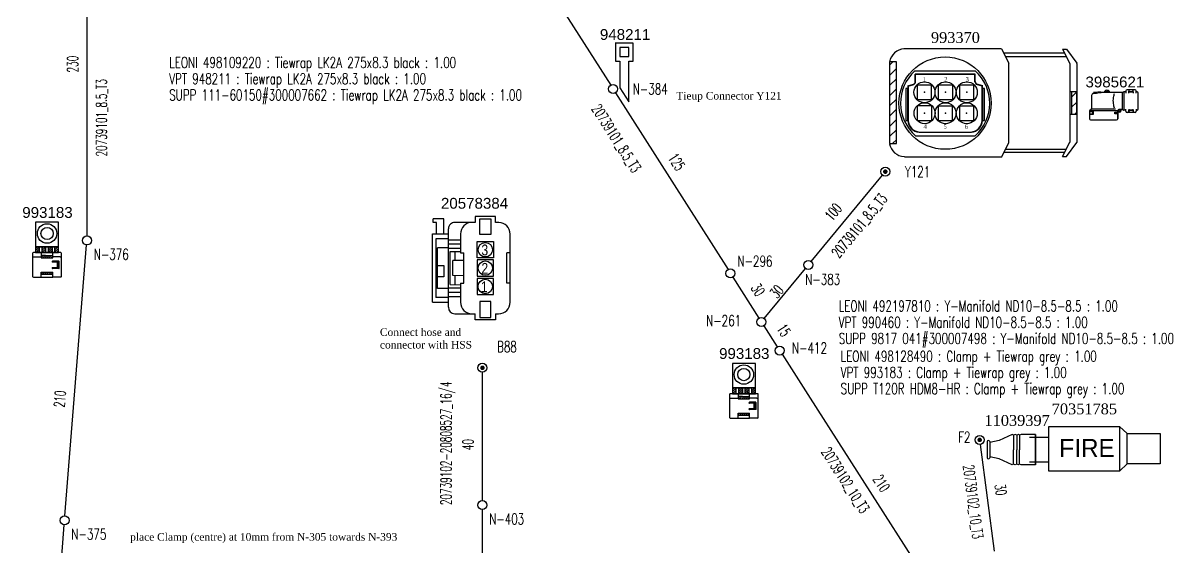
# Model space of a CAD drawing. Header units: millimetres. Extents: x -78 to 6757, y -2226 to 2184.
# Drawn here: x 643 to 1282, y 1174 to 1465 of the extents above; entities that cross this region are included whole.
import ezdxf
from ezdxf.enums import TextEntityAlignment as Align

# ---------------------------------------------------------------- set-up
doc = ezdxf.new("R2010")
doc.units = ezdxf.units.MM
for name, color, linetype in [('LAYER_0', 7, 'Continuous'), ('SYMBOLS', 7, 'Continuous'), ('TEXT', 7, 'Continuous')]:
    doc.layers.add(name, color=color, linetype=linetype)
doc.styles.add('HS-BUNDLE-DIMENSION', font='ROMANS.SHX', dxfattribs={"width": 0.6, "height": 6})
doc.styles.add('HS-NODE', font='ROMANS.SHX', dxfattribs={"width": 0.7, "height": 6})
doc.styles.add('HS-PART-NO', font='ROMANS.SHX', dxfattribs={"width": 0.7, "height": 6})
doc.styles.add('MONOTXT', font='txt')
doc.styles.get("Standard").update_dxf_attribs({"font": 'TIMES.TTF'})
doc.styles.add('TEXT', font='ARIAL.TTF', dxfattribs={"width": 0.8, "height": 4})
doc.linetypes.add('20739101', pattern='A,0.0001,-0.2,[132,ltypeshp.shx,S=0.2,R=0,X=-0.2,Y=0],-0.2', length=0.4001)
doc.linetypes.add('20739102', pattern='A,0.0001,-0.2,[132,ltypeshp.shx,S=0.2,R=0,X=-0.2,Y=0],-0.2', length=0.4001)
doc.linetypes.add('20808527', pattern='A,0.4,-0.2,["X",Standard,S=0.3,R=0,X=-0.1,Y=-0.15],-0.2', length=0.8)
doc.linetypes.add('ZIPPED_TUBE', pattern='A,0.0001,-0.25,["~",Standard,S=1,R=0,X=-0.3,Y=-0.6],-0.25', length=0.5001)

# ---------------------------------------------------------------- blocks, each defined once
blk = doc.blocks.new('A$C118255D5')
for p, q in [((0.15, 27), (0.15, 27.98)), ((3.15, 27.98), (0.15, 27.98)), ((1.15, 27), (0.15, 27)), ((1.15, 23.78), (1.15, 27)), ((3.15, 23.78), (3.15, 27.98)), ((11.82, 26.99), (6.22, 26.99)), ((11.82, 28.64), (11.82, 26.99)), ((17.52, 28.63), (11.82, 28.64)), ((13.13, 23.6), (13.13, 28)), ((13.13, 28), (16.21, 28)), ((16.21, 28), (16.21, 23.6)), ((17.52, 26.98), (17.52, 28.63)), ((18.37, 26.98), (17.52, 26.98)), ((0, 4.88), (0.02, 23.78)), ((0.02, 23.78), (4.42, 23.78)), ((0.92, 22.45), (0.9, 6.21)), ((4.42, 22.45), (0.92, 22.45)), ((4.4, 3.46), (4.42, 25.19)), ((7.77, 23.79), (7.76, 18.52)), ((16.21, 23.6), (13.13, 23.6)), ((21.55, 4.85), (21.57, 23.78)), ((1.35, 8.68), (1.36, 19.98)), ((4.41, 19.98), (1.36, 19.98)), ((4.41, 19.83), (7.76, 19.82)), ((4.42, 22.19), (7.77, 22.19)), ((7.77, 20.99), (4.42, 20.99)), ((12.41, 17.17), (12.42, 21.67)), ((12.42, 21.67), (16.92, 21.67)), ((16.92, 21.67), (16.91, 17.17)), ((4.9, 9.73), (4.91, 18.93)), ((4.91, 18.93), (7.76, 18.92)), ((5.61, 12.23), (5.61, 16.43)), ((8.66, 16.42), (5.61, 16.43)), ((6.31, 16.43), (6.31, 18.93)), ((7.76, 18.52), (8.66, 18.52)), ((8.66, 10.12), (8.66, 18.52)), ((16.91, 17.17), (12.41, 17.17)), ((12.41, 16.57), (12.41, 12.07)), ((16.91, 16.57), (12.41, 16.57)), ((16.91, 12.07), (16.91, 16.57)), ((21.56, 18.51), (20.66, 18.51)), ((20.66, 10.11), (20.66, 18.51)), ((1.36, 15.06), (3.17, 15.06)), ((3.17, 15.06), (3.17, 11.87)), ((3.17, 11.87), (1.36, 11.87)), ((4.9, 9.73), (7.75, 9.72)), ((8.66, 12.22), (5.61, 12.23)), ((6.3, 9.73), (6.31, 12.23)), ((7.76, 10.12), (7.75, 4.86)), ((7.76, 10.12), (8.66, 10.12)), ((12.41, 11.47), (12.4, 6.97)), ((12.41, 12.07), (16.91, 12.07)), ((16.91, 11.47), (12.41, 11.47)), ((16.9, 6.97), (16.91, 11.47)), ((21.56, 10.11), (20.66, 10.11)), ((4.4, 8.68), (1.35, 8.68)), ((4.4, 8.83), (7.75, 8.82)), ((4.4, 7.66), (7.75, 7.66)), ((4.4, 6.46), (7.75, 6.46)), ((12.4, 6.97), (16.9, 6.97)), ((0, 4.88), (4.4, 4.88)), ((4.4, 6.21), (0.9, 6.21)), ((16.19, 5.03), (13.11, 5.03)), ((13.11, 5.03), (13.11, 0.63)), ((16.19, 0.63), (16.19, 5.03)), ((6.2, 1.66), (11.8, 1.66)), ((11.8, 0.01), (11.8, 1.66)), ((17.5, 0), (11.8, 0.01)), ((13.11, 0.63), (16.19, 0.63)), ((17.5, 1.65), (18.35, 1.65)), ((17.5, 1.65), (17.5, 0))]:
    blk.add_line(p, q)
for centre in [(14.66, 19.42), (14.66, 14.32), (14.65, 9.22)]:
    blk.add_circle(centre, 2)
for centre, radius, start, end in [((6.22, 25.19), 1.8, 89.9447, 179.9447), ((10.97, 23.79), 3.2, 89.9447, 179.9447), ((18.37, 23.78), 3.2, 359.9447, 89.9447), ((6.2, 3.46), 1.8, 179.9447, 269.9447), ((10.95, 4.86), 3.2, 179.9447, 269.9447), ((18.35, 4.85), 3.2, 269.9447, 359.9447)]:
    blk.add_arc(centre, radius, start, end)
at = {"layer": 'TEXT', "style": 'TEXT', "width": 0.8}
for s, p in [('3', (14.51, 19.36)), ('2', (14.51, 14.27)), ('1', (14.35, 9.11))]:
    blk.add_text(s, height=3, dxfattribs=at).set_placement(p, align=Align.MIDDLE)
blk = doc.blocks.new('A$C56E33E6D')
at = {"layer": 'LAYER_0', "color": 7, "linetype": 'Continuous', "xscale": 2, "yscale": 2, "zscale": 2}
blk.add_blockref('A$C118255D5', (0, 0), dxfattribs=at)
at = {"layer": 'LAYER_0', "color": 7, "linetype": 'Continuous', "insert": (4.68, 67.58), "char_height": 6, "width": 590.658, "attachment_point": 1}
blk.add_mtext('{\\fArial|b0|i0|c0|p32;20578384}', dxfattribs=at)
blk = doc.blocks.new('418041150')
at = {"layer": 'LAYER_0', "color": 7, "linetype": 'Continuous'}
blk.add_blockref('A$C56E33E6D', (187.82, 21.65), dxfattribs=at)
blk = doc.blocks.new('419030460')
at = {"layer": 'LAYER_0', "color": 7, "linetype": 'Continuous'}
for p, q in [((171.07, 71.23), (166.75, 75.11)), ((127.56, 69.14), (116.79, 69.14)), ((127.54, 55.38), (116.77, 55.38)), ((171.07, 54.57), (166.75, 50.39))]:
    blk.add_line(p, q, dxfattribs=at)
for points in [[(127.56, 75.11), (166.75, 75.11), (166.75, 50.39), (127.56, 50.39)], [(171.07, 71.23), (189.35, 71.23), (189.35, 54.57), (171.07, 54.57)]]:
    blk.add_lwpolyline(points, close=True, dxfattribs=at)
at = {"layer": 'LAYER_0', "color": 7, "linetype": 'Continuous', "insert": (129.19, 87.95), "char_height": 6, "width": 590.658, "attachment_point": 1}
blk.add_mtext('{\\fTimes New Roman|b0|i0|c0|p18;70351785}', dxfattribs=at)
at = {"layer": 'LAYER_0', "color": 7, "linetype": 'Continuous', "insert": (133.28, 68.31), "char_height": 10, "width": 33.7576, "attachment_point": 1, "style": 'MONOTXT'}
blk.add_mtext('{\\fArial|b0|i0|c0|p34;F}IRE', dxfattribs=at)
blk = doc.blocks.new('498128490')
at = {"layer": 'LAYER_0', "color": 7}
for points in [[(14.28, 16.68), (14.28, 30.28), (1.48, 30.28), (1.48, 16.68)], [(-0.12, 13.08), (-0.12, 12.68)], [(0.68, 13.48), (0.28, 13.48)], [(1.48, 13.48), (0.68, 13.48)], [(14.28, 16.68), (1.48, 16.68)], [(1.48, 16.68), (1.48, 13.48)], [(1.48, 16.68), (3.48, 16.68)], [(1.48, 13.48), (5.08, 13.48)], [(3.48, 13.48), (1.48, 13.48)], [(1.62, 15.77), (2.39, 16.54)], [(3.34, 16.35), (1.62, 14.63)], [(1.74, 13.62), (3.34, 15.22)], [(3.34, 14.09), (2.87, 13.62)], [(3.48, 16.68), (3.48, 13.48)], [(3.48, 16.68), (5.08, 16.68)], [(5.08, 16.68), (3.48, 16.68)], [(8.68, 13.48), (3.48, 13.48)], [(3.48, 13.48), (5.08, 13.48)], [(4.68, 13.48), (4.68, 11.88)], [(5.08, 16.68), (7.08, 16.68)], [(5.08, 13.48), (5.08, 16.68)], [(5.08, 13.48), (7.08, 13.48)], [(6.92, 16.54), (5.22, 14.84)], [(5.22, 15.97), (5.79, 16.54)], [(5.22, 13.71), (6.94, 15.42)], [(6.94, 14.3), (6.27, 13.62)], [(7.08, 16.68), (7.08, 13.48)], [(8.68, 16.68), (7.08, 16.68)], [(7.08, 16.68), (8.68, 16.68)], [(7.08, 13.48), (14.28, 13.48)], [(7.08, 13.48), (8.68, 13.48)], [(8.68, 13.48), (8.68, 16.68)], [(8.68, 16.68), (10.68, 16.68)], [(10.68, 13.48), (8.68, 13.48)], [(9.19, 16.54), (8.82, 16.18)], [(8.82, 15.05), (10.31, 16.54)], [(10.54, 15.63), (8.82, 13.92)], [(9.66, 13.62), (10.54, 14.5)], [(10.68, 16.68), (10.68, 13.48)], [(10.68, 16.68), (12.28, 16.68)], [(12.28, 16.68), (10.68, 16.68)], [(10.68, 13.48), (12.28, 13.48)], [(12.28, 13.48), (10.68, 13.48)], [(11.08, 11.88), (11.08, 13.48)], [(12.28, 13.48), (12.28, 16.68)], [(12.28, 16.68), (14.28, 16.68)], [(14.28, 13.48), (12.28, 13.48)], [(12.58, 16.54), (12.42, 16.38)], [(12.42, 15.26), (13.71, 16.54)], [(14.14, 15.84), (12.42, 14.12)], [(13.05, 13.62), (14.14, 14.71)], [(14.14, 13.58), (14.19, 13.62)], [(14.28, 13.48), (14.28, 16.68)], [(15.08, 13.48), (14.28, 13.48)], [(15.48, 13.48), (15.08, 13.48)], [(15.88, 12.68), (15.88, 13.08)], [(-0.12, 12.68), (-0.12, 11.88)], [(-0.12, 11.88), (-0.12, 11.48)], [(-0.12, 11.48), (-0.12, 0.68)], [(0.28, 11.08), (0.68, 11.08)], [(0.68, 11.08), (4.68, 11.08)], [(7.08, 11.88), (4.68, 11.88)], [(4.68, 11.88), (4.68, 10.68)], [(4.68, 10.68), (11.08, 10.68)], [(4.82, 11.05), (5.51, 11.74)], [(6.64, 11.74), (5.73, 10.82)], [(6.86, 10.82), (7.78, 11.74)], [(7.08, 11.88), (11.08, 11.88)], [(8.91, 11.74), (7.99, 10.82)], [(9.12, 10.82), (10.03, 11.74)], [(10.94, 11.51), (10.25, 10.82)], [(14.44, 8.69), (10.92, 8.69)], [(13.64, 8.21), (10.92, 8.21)], [(11.08, 10.68), (11.08, 11.88)], [(15.08, 11.08), (11.08, 11.08)], [(11.37, 8.55), (11.18, 8.35)], [(12.31, 8.35), (12.51, 8.55)], [(13.96, 8.21), (13.4, 8.21)], [(13.4, 7.97), (13.4, 5.41)], [(13.63, 8.55), (13.43, 8.35)], [(14.2, 5.41), (14.2, 7.97)], [(14.34, 8.12), (14.54, 8.32)], [(14.54, 7.19), (14.34, 6.99)], [(14.68, 4.93), (14.68, 8.45)], [(15.08, 11.08), (15.48, 11.08)], [(15.88, 11.88), (15.88, 12.68)], [(15.88, 11.48), (15.88, 11.88)], [(15.88, 0.68), (15.88, 11.48)], [(-0.12, 0.68), (-0.12, 0.28)], [(4.68, 2.68), (11.08, 2.68)], [(4.68, 1.48), (4.68, 2.68)], [(4.68, 1.48), (11.08, 1.48)], [(4.68, -0.12), (4.68, 1.48)], [(4.68, -0.12), (4.68, 1.48)], [(4.82, 2), (5.36, 2.54)], [(6.49, 2.54), (5.58, 1.62)], [(6.71, 1.62), (7.63, 2.54)], [(8.75, 2.54), (7.84, 1.62)], [(8.97, 1.62), (9.89, 2.54)], [(10.94, 2.46), (10.1, 1.62)], [(10.92, 5.17), (13.96, 5.17)], [(14.44, 4.69), (10.92, 4.69)], [(11.05, 4.84), (11.25, 5.03)], [(11.08, 1.48), (11.08, 2.68)], [(11.08, -0.12), (11.08, 1.48)], [(12.38, 5.03), (12.18, 4.83)], [(13.31, 4.83), (13.51, 5.03)], [(13.64, 5.17), (13.4, 5.17)], [(14.34, 5.86), (14.54, 6.06)], [(14.54, 4.93), (14.44, 4.83)], [(15.88, 0.28), (15.88, 0.68)], [(0.28, -0.12), (0.68, -0.12)], [(0.68, -0.12), (4.68, -0.12)], [(4.68, -0.12), (11.08, -0.12)], [(15.08, -0.12), (11.08, -0.12)], [(15.48, -0.12), (15.08, -0.12)]]:
    blk.add_lwpolyline(points, dxfattribs=at)
for radius in [5.4, 3.4]:
    blk.add_circle((7.88, 24.08), radius, dxfattribs=at)
for centre, radius, start, end in [((0.28, 13.08), 0.4, 90, 180), ((15.48, 13.08), 0.4, 0, 90), ((0.28, 11.48), 0.4, 180, 270), ((10.92, 8.45), 0.24, 90, 180), ((10.92, 8.45), 0.24, 180, 270), ((13.64, 7.97), 0.24, 90, 180), ((13.96, 7.97), 0.24, 0, 90), ((14.44, 8.45), 0.24, 0, 90), ((15.48, 11.48), 0.4, 270, 0), ((0.28, 0.28), 0.4, 180, 270), ((10.92, 4.93), 0.24, 90, 180), ((10.92, 4.93), 0.24, 180, 270), ((13.64, 5.41), 0.24, 180, 270), ((13.96, 5.41), 0.24, 270, 0), ((14.44, 4.93), 0.24, 270, 0), ((15.48, 0.28), 0.4, 270, 0)]:
    blk.add_arc(centre, radius, start, end, dxfattribs=at)
at = {"layer": 'LAYER_0', "color": 7, "linetype": 'Continuous', "insert": (-5.88, 38.74), "char_height": 6, "width": 590.658, "attachment_point": 1}
blk.add_mtext('{\\fArial|b0|i0|c0|p32;993183}', dxfattribs=at)
blk = doc.blocks.new('498109220')
at = {"layer": 'LAYER_0', "color": 7}
for points in [[(-7.5, 32.5), (-7.5, 22.54), (-4.99, 22.54), (-4.99, 7.64), (0, 0), (0, 22.54), (2.39, 22.54), (2.39, 32.47), (-7.55, 32.47)], [(-5, 30), (-5, 25.02), (-0.02, 25.02), (-0.02, 30), (-5, 30)]]:
    blk.add_lwpolyline(points, dxfattribs=at)
at = {"layer": 'LAYER_0', "color": 7, "linetype": 'Continuous', "insert": (-16.08, 40.27), "char_height": 6, "width": 590.658, "attachment_point": 1}
blk.add_mtext('{\\fArial|b0|i0|c0|p32;948211}', dxfattribs=at)
blk = doc.blocks.new('AMP11_52', base_point=(140.73, 119.29))
at = {"layer": 'LAYER_0', "color": 7}
for points in [[(153.42, 156.66), (85.765, 156.66)], [(153.43, 156.63), (158.59, 146.87)], [(197.08, 153.76), (154.95, 153.76)], [(195.68, 156.41), (200.84, 146.65)], [(195.73, 156.41), (198.62, 156.41)], [(198.62, 156.41), (205.66, 146.85)], [(75.79, 91.051), (80.648, 91.051), (80.648, 147.67), (75.79, 147.67)], [(75.79, 147.67), (75.79, 91.051), (80.648, 91.051), (80.648, 147.67), (75.79, 147.67)], [(77.818, 147.49), (75.966, 145.64)], [(156.21, 151.38), (198.34, 151.38)], [(158.57, 91.817), (158.57, 146.9)], [(200.8, 146.63), (200.8, 91.858)], [(205.65, 146.62), (205.65, 146.85)], [(205.65, 146.63), (205.65, 91.691)], [(75.966, 138.56), (80.471, 143.07)], [(80.471, 136), (75.966, 131.49)], [(93.358, 141.41), (135.2, 141.4)], [(135.25, 139.2), (93.567, 139.2)], [(93.567, 133.91), (93.567, 139.2)], [(135.04, 139), (93.774, 139)], [(93.774, 133.76), (93.774, 139)], [(135.04, 133.72), (135.04, 139)], [(135.25, 133.87), (135.25, 139.2)], [(75.966, 124.42), (80.471, 128.93)], [(87.121, 129.32), (87.121, 106.99), (88.438, 106.99), (88.438, 129.32), (87.121, 129.32)], [(88.438, 130.99), (92.439, 132.18)], [(88.438, 130.99), (88.438, 106.81)], [(88.699, 130.87), (92.661, 132.04)], [(88.699, 130.87), (88.699, 106.93)], [(140.12, 130.87), (136.13, 132.05)], [(140.38, 130.99), (136.35, 132.18)], [(140.1, 107.1), (140.1, 130.87)], [(140.37, 106.98), (140.37, 130.99)], [(140.37, 129.32), (140.37, 106.99), (141.68, 106.99), (141.68, 129.32), (140.37, 129.32)], [(80.471, 121.86), (75.966, 117.35)], [(201.95, 126.81), (200.8, 126.81), (200.8, 111.51), (201.95, 111.51)], [(201.95, 126.81), (201.95, 111.5)], [(201.95, 111.51), (205.65, 111.51), (205.65, 126.81), (201.95, 126.81)], [(205.45, 126.63), (202.13, 123.31)], [(75.966, 110.28), (80.471, 114.79)], [(202.13, 116.24), (205.48, 119.58)], [(205.48, 112.51), (204.65, 111.69)], [(80.471, 107.71), (75.966, 103.21)], [(75.966, 96.139), (80.471, 100.64)], [(93.736, 96.496), (135.1, 96.397)], [(96.228, 98.84), (132.51, 98.84)], [(96.41, 99.041), (132.33, 99.041)], [(80.471, 93.572), (78.126, 91.227)], [(153.59, 81.96), (158.57, 91.815)], [(195.75, 82.185), (200.9, 91.952)], [(198.64, 82.142), (205.68, 91.705)], [(85.904, 81.964), (86.259, 81.907)], [(86.259, 81.907), (153.57, 81.907)], [(153.56, 81.907), (153.59, 81.96)], [(197.14, 84.834), (155.02, 84.834)], [(156.27, 87.222), (198.4, 87.222)], [(195.75, 82.142), (198.64, 82.142)]]:
    blk.add_lwpolyline(points, dxfattribs=at)
blk.add_circle((114.28, 119.06), 32, dxfattribs=at)
for centre, radius, start, end in [((86.467, 145.85), 10.83, 92.981, 170.35), ((113.37, 119.12), 29.958, 131.92, 229.05), ((115.37, 118.94), 29.958, 311.18, 48.564), ((91.529, 134), 2.038, 296.51, 1.0234), ((91.755, 133.85), 2.019, 296.51, 1.0234), ((137.05, 133.85), 2.019, 178.98, 243.49), ((137.28, 133.99), 2.038, 178.98, 243.49), ((97.128, 107.5), 8.706, 183.38, 264.44), ((97.299, 107.62), 8.617, 183.38, 264.44), ((131.5, 107.62), 8.617, 275.56, 356.62), ((131.68, 107.5), 8.706, 275.56, 356.62), ((86.467, 92.779), 10.83, 189.65, 267.02)]:
    blk.add_arc(centre, radius, start, end, dxfattribs=at)
for p in [(99.996, 126.57), (114.63, 126.57), (129.32, 126.59), (100.08, 112.1), (114.6, 112.06), (129.25, 112.07)]:
    blk.add_point(p, dxfattribs=at)
at = {"layer": 'SYMBOLS', "color": 7}
for points in [[(94.979, 121.63), (104.98, 121.63), (104.98, 131.63), (94.979, 131.63), (94.979, 121.63)], [(109.58, 121.59), (119.58, 121.59), (119.58, 131.59), (109.58, 131.59), (109.58, 121.59)], [(124.32, 121.59), (134.32, 121.59), (134.32, 131.59), (124.32, 131.59), (124.32, 121.59)], [(94.997, 107.1), (105, 107.1), (105, 117.1), (94.997, 117.1), (94.997, 107.1)], [(109.5, 107.07), (119.5, 107.07), (119.5, 117.07), (109.5, 117.07), (109.5, 107.07)], [(124.25, 107.07), (134.25, 107.07), (134.25, 117.07), (124.25, 117.07), (124.25, 107.07)]]:
    blk.add_lwpolyline(points, dxfattribs=at)
for centre in [(99.996, 126.57), (114.63, 126.57), (129.37, 126.57), (100.08, 112.1), (114.6, 112.06), (129.34, 112.06)]:
    blk.add_circle(centre, 7.287, dxfattribs=at)
for s, p in [('1', (98.828, 133.98)), ('2', (113.61, 134.1)), ('3', (128.51, 134.21)), ('4', (99.385, 101.42)), ('5', (113.16, 101.36)), ('6', (127.9, 101.36))]:
    blk.add_text(s, height=3, dxfattribs=at).set_placement(p)
blk = doc.blocks.new('418005840')
at = {"layer": 'LAYER_0', "color": 7, "xscale": 0.8000000000000114, "yscale": 0.7999999999999972, "zscale": 0.8}
blk.add_blockref('AMP11_52', (-470.36, -313.32), dxfattribs=at)
at = {"layer": 'LAYER_0', "color": 7, "linetype": 'Continuous', "insert": (-499.37, -274.12), "char_height": 6, "width": 590.658, "attachment_point": 1}
blk.add_mtext('{\\fTimes New Roman|b0|i0|c0|p18;993370}', dxfattribs=at)
blk = doc.blocks.new('492162410')
at = {"layer": 'LAYER_0', "color": 7}
for points in [[(188.22, 109.25), (180.97, 105.88)], [(193.22, 109.25), (192.34, 108.83), (191.62, 109.25), (190.7, 108.88), (189.87, 109.25), (188.93, 108.83), (188.22, 109.25)], [(188.93, 108.83), (188.93, 100.75)], [(190.7, 108.88), (190.7, 100.75)], [(192.34, 108.83), (192.34, 100.75)], [(201.22, 109.25), (193.22, 109.25)], [(201.22, 109.25), (193.22, 109.25)], [(201.22, 92.253), (201.22, 109.25)], [(201.22, 109.25), (201.22, 92.252)], [(174.22, 105.36), (174.22, 96.141)], [(180.97, 105.88), (175.72, 104.75)], [(175.72, 105.37), (175.72, 96.14)], [(180.97, 95.63), (175.72, 96.752)], [(188.93, 92.675), (188.93, 100.75)], [(190.7, 92.622), (190.7, 100.75)], [(192.34, 92.675), (192.34, 100.75)], [(188.22, 92.252), (180.97, 95.63)], [(193.22, 92.252), (192.34, 92.675), (191.62, 92.252), (190.7, 92.622), (189.87, 92.252), (188.93, 92.675), (188.22, 92.252)], [(201.22, 92.252), (193.22, 92.252)], [(201.22, 92.252), (193.22, 92.252)]]:
    blk.add_lwpolyline(points, dxfattribs=at)
for centre, start, end in [((174.97, 104.84), 34.851, 145.23), ((174.97, 96.662), 214.77, 325.15)]:
    blk.add_arc(centre, 0.913, start, end, dxfattribs=at)
at = {"layer": 'LAYER_0', "color": 7, "linetype": 'Continuous', "insert": (172.829, 119.967), "char_height": 6, "width": 590.65797, "attachment_point": 1}
blk.add_mtext('{\\fTimes New Roman|b0|i0|c0|p18;11039397}', dxfattribs=at)
blk = doc.blocks.new('A$C2AD854F0')
at = {"layer": 'LAYER_0', "color": 7}
for points in [[(2, 21.3), (2, 10)], [(3.8, 23.2), (6.3, 23.5), (6.2, 24.3), (3.7, 24), (3.8, 23.2)], [(9.9, 24), (3.8, 23.2)], [(6.3, 23.5), (7.3, 23.7)], [(7.3, 23.7), (9.8, 24), (9.7, 24.7), (7.2, 24.4), (7.3, 23.7)], [(9.9, 24), (10.3, 24)], [(13, 24), (10.3, 24)], [(18, 24), (17.7, 25), (16.7, 25.7), (15.5, 26), (14.2, 25.7), (13.3, 25), (13, 24)], [(18, 24), (13, 24)], [(28.5, 24), (18, 24)], [(22.1, 10.4), (21.8, 11.1), (21.6, 12), (21.4, 13.1), (21.3, 14.3), (21.2, 15.6), (21.1, 17), (21.2, 18.3), (21.3, 19.6), (21.5, 20.8), (21.7, 21.8), (21.9, 22.7), (22.2, 23.3)], [(29, 24), (29, 9)], [(29.4, 24.2), (29.6, 24.3)], [(30.5, 24.5), (30.5, 8.5)], [(32.2, 24.5), (30.5, 24.5)], [(32.2, 25.5), (32.2, 24.5)], [(32.2, 24.5), (32.2, 23.5)], [(40.2, 26.5), (33.2, 26.5)], [(34.7, 24.5), (38.7, 24.5), (38.7, 26.5), (34.7, 26.5), (34.7, 24.5)], [(34.7, 24.5), (35.2, 26.5)], [(34.7, 24.5), (38.7, 24.5)], [(34.7, 23.5), (34.7, 24.5)], [(38.7, 24.5), (34.7, 24.5)], [(38.7, 24.5), (34.7, 24.5)], [(38.7, 24.5), (38.3, 26.5)], [(38.7, 24.5), (38.7, 23.5)], [(41.2, 24.5), (41.2, 25.5)], [(41.2, 23.5), (41.2, 24.5)], [(42, 24.5), (41.2, 24.5)], [(43, 9.5), (43, 23.5)], [(0, 7.5), (0, 1)], [(0, 7.4), (0, 5), (3.6, 5), (3.6, 7.4), (0, 7.4)], [(0, 7), (0, 5.4), (3, 5.4), (3, 7), (0, 7)], [(25, 8), (0.1, 8)], [(25, 1), (25, 8), (0.1, 8)], [(1.6, 9.2), (0.4, 8.3)], [(1, 0), (24, 0)], [(23, 9.5), (2, 9.5)], [(25, 6.6), (25, 5.4), (22.5, 5.4), (22.5, 6.6), (25, 6.6)], [(25, 8), (25, 1)], [(26.7, 6.6), (25, 6.6)], [(28.5, 9), (26, 9)], [(27.7, 9), (27.7, 7.6)], [(29.4, 8.8), (29.6, 8.7)], [(32.2, 8.5), (30.5, 8.5)], [(32.2, 8.5), (32.2, 9.5)], [(32.2, 7.5), (32.2, 8.5)], [(40.2, 6.5), (33.2, 6.5)], [(34.7, 9.5), (34.7, 8.5)], [(34.7, 8.5), (38.7, 8.5), (38.7, 6.5), (34.7, 6.5), (34.7, 8.5)], [(34.7, 8.5), (35.2, 6.5)], [(34.7, 8.5), (38.7, 8.5)], [(38.7, 8.5), (34.7, 8.5)], [(38.7, 8.5), (34.7, 8.5)], [(38.7, 8.5), (38.3, 6.5)], [(38.7, 8.5), (38.7, 9.5)], [(41.2, 9.5), (41.2, 8.5)], [(42, 8.5), (41.2, 8.5)], [(41.2, 8.5), (41.2, 7.5)]]:
    blk.add_lwpolyline(points, dxfattribs=at)
for centre in [(15.5, 25), (26.3, 7.8)]:
    blk.add_circle(centre, 0.75, dxfattribs=at)
for centre, radius, start, end in [((4, 21.3), 2, 97.062, 180), ((28.5, 26), 2, 270, 296.46), ((30.5, 22.5), 2, 90, 116.67), ((33.2, 25.5), 1, 90, 180), ((40.2, 25.5), 1, 0, 90), ((42, 23.5), 1, 0, 90), ((1, 7.5), 1, 126.94, 180), ((1, 1), 1, 180, 270), ((1, 10), 1, 306.86, 0), ((24, 1), 1, 270, 0), ((26, 8), 1, 90, 180), ((26.7, 7.6), 1, 270, 0), ((28.5, 7), 2, 63.325, 90), ((30.5, 10.5), 2, 243.43, 270), ((33.2, 7.5), 1, 180, 270), ((40.2, 7.5), 1, 270, 0), ((42, 9.5), 1, 270, 0)]:
    blk.add_arc(centre, radius, start, end, dxfattribs=at)
blk = doc.blocks.new('418629900')
at = {"layer": 'LAYER_0', "color": 7, "linetype": 'Continuous', "xscale": 0.6300000000000026, "yscale": 0.629999999999999, "zscale": 0.63}
blk.add_blockref('A$C2AD854F0', (150.91, 104.82), dxfattribs=at)
at = {"layer": 'LAYER_0', "color": 7, "linetype": 'Continuous', "insert": (148.74, 128.8), "char_height": 6, "width": 590.658, "attachment_point": 1}
blk.add_mtext('{\\fArial|b0|i0|c1|p0;\\C256;3985621}', dxfattribs=at)

msp = doc.modelspace()

# ---------------------------------------------------------------- linework, layer by layer
at = {"color": 7, "linetype": '20739101', "ltscale": 8}
for points in [[(678.93, 1346.83), (678.93, 1574.76)], [(928.36, 1495.28), (969.66, 1430.46)], [(972.35, 1426.24), (1034.81, 1328.19)], [(1080.95, 1332.72), (1120.52, 1380.57)], [(666.67, 1191.62), (678.73, 1341.84)], [(660.56, 1109.5), (666.28, 1186.63)]]:
    msp.add_lwpolyline(points, dxfattribs=at)
at = {"color": 7, "linetype": 'Continuous'}
for points in [[(1121.49, 1382.5, 1.25, 1.25, 1), (1122.74, 1382.5, 1.25, 1.25, 1)], [(897.82, 1273.74, 1.25, 1.25, 1), (899.07, 1273.74, 1.25, 1.25, 1)], [(1173.88, 1233.76, 1.25, 1.25, 1), (1175.13, 1233.76, 1.25, 1.25, 1)]]:
    msp.add_lwpolyline(points, format="xyseb", close=True, dxfattribs=at)
at = {"color": 7, "ltscale": 8}
for points in [[(1054.91, 1301.06), (1077.77, 1328.86)], [(1037.5, 1323.97), (1051.98, 1301.24)], [(1054.67, 1297.02), (1062.11, 1285.41)]]:
    msp.add_lwpolyline(points, dxfattribs=at)
at = {"color": 7, "linetype": '20739102', "ltscale": 8}
for points in [[(1064.81, 1281.2), (1080.36, 1256.92)], [(898.44, 1200.09), (898.44, 1271.24)], [(1080.36, 1256.92), (1155.08, 1139.98)], [(1174.83, 1231.28), (1182.54, 1172.14)], [(898.44, 1099.3), (898.44, 1195.09)]]:
    msp.add_lwpolyline(points, dxfattribs=at)
at = {"color": 7, "linetype": '20808527', "ltscale": 8}
msp.add_lwpolyline([(898.44, 1200.09), (898.44, 1271.24)], dxfattribs=at)
at = {"color": 7, "linetype": 'Continuous'}
for centre in [(971, 1428.35), (1122.12, 1382.5), (678.93, 1344.33), (1036.15, 1326.08), (1079.35, 1330.8), (1053.32, 1299.13), (1063.46, 1283.3), (898.44, 1273.74), (1174.51, 1233.76), (898.44, 1197.59), (666.47, 1189.12)]:
    msp.add_circle(centre, 2.5, dxfattribs=at)

# ---------------------------------------------------------------- block references
at = {"linetype": 'ZIPPED_TUBE'}
for name, p in [('498109220', (979.75, 1421.27)), ('418005840', (1646.81, 1733.99)), ('418629900', (1084.5, 1306.42)), ('418041150', (682.92, 1278.72)), ('498128490', (648.87, 1324.12)), ('498128490', (1035.71, 1245.9)), ('419030460', (1085.31, 1165.98)), ('492162410', (1004.35, 1127.58))]:
    msp.add_blockref(name, p, dxfattribs=at)

# ---------------------------------------------------------------- texts
at = {"color": 1, "linetype": 'Continuous', "ltscale": 8, "style": 'HS-BUNDLE-DIMENSION', "width": 0.6}
for s, rotation, p in [('230', 90, (673.93, 1437.5)), ('20739101_8.5_T3', 90, (689.93, 1390.92)), ('20739101_8.5_T3', 302.49753, (958.74, 1417.43)), ('125', 302.49753, (1001.28, 1390.13)), ('20739101_8.5_T3', 50.40491, (1096.38, 1334.12)), ('100', 50.40491, (1092.61, 1354.66)), ('30', 302.496, (1047.24, 1317.98)), ('30', 50.57321, (1062.17, 1311.72)), ('15', 302.65238, (1061.59, 1295.5)), ('20739102-20808527_16/4', 90, (881.24, 1197.6)), ('210', 85.41125, (666.47, 1251.61)), ('40', 90, (893.44, 1228.05)), ('20739102_10_T3', 302.57341, (1086.31, 1227.19)), ('20739102_10_T3', 277.4251, (1165.27, 1219.52)), ('210', 302.57341, (1115, 1212)), ('30', 277.4251, (1182.81, 1208.77))]:
    msp.add_text(s, height=6, rotation=rotation, dxfattribs=at).set_placement(p)
at = {"color": 200, "linetype": 'Continuous', "style": 'HS-PART-NO', "width": 0.7}
for s, p in [('LEONI 498109220 : Tiewrap LK2A 275x8.3 black : 1.00', (724.56, 1440.01)), ('VPT 948211 : Tiewrap LK2A 275x8.3 black : 1.00', (724.56, 1431.01)), ('SUPP 111-60150#300007662 : Tiewrap LK2A 275x8.3 black : 1.00', (724.56, 1422.01)), ('LEONI 492197810 : Y-Manifold ND10-8.5-8.5 : 1.00', (1096.25, 1304.98)), ('VPT 990460 : Y-Manifold ND10-8.5-8.5 : 1.00', (1096.25, 1295.98)), ('SUPP 9817 041#300007498 : Y-Manifold ND10-8.5-8.5 : 1.00', (1096.25, 1286.98)), ('LEONI 498128490 : Clamp + Tiewrap grey : 1.00', (1097.34, 1277.14)), ('VPT 993183 : Clamp + Tiewrap grey : 1.00', (1097.34, 1268.14)), ('SUPP T120R HDM8-HR : Clamp + Tiewrap grey : 1.00', (1097.34, 1259.14))]:
    msp.add_text(s, height=6, dxfattribs=at).set_placement(p)
at = {"color": 5, "linetype": 'Continuous', "style": 'HS-NODE', "width": 0.7}
for s, p in [('N-384', (981.89, 1425.31)), ('Y121', (1133.01, 1379.45)), ('N-376', (682.68, 1333.66)), ('N-296', (1040.03, 1329.84)), ('N-383', (1077.64, 1319.73)), ('N-261', (1022.64, 1296.89)), ('B88', (906.56, 1282.46)), ('N-412', (1070.31, 1281.7)), ('F2', (1162.57, 1232.3)), ('N-403', (902.19, 1186.92)), ('N-375', (670.22, 1178.45))]:
    msp.add_text(s, height=6, dxfattribs=at).set_placement(p)
at = {"color": 0, "char_height": 4.2, "attachment_point": 1}
for s, insert, width in [('Tieup Connector Y121', (1006.08, 1426.7), 57.4087), ('Connect hose and connector with HSS', (841.55, 1295.62), 57.4087), ('place Clamp (centre) at 10mm from N-305 towards N-393', (702.88, 1182.08), 158.9854)]:
    msp.add_mtext(s, dxfattribs=dict(at, insert=insert, width=width))

doc.saveas('drawing.dxf')
